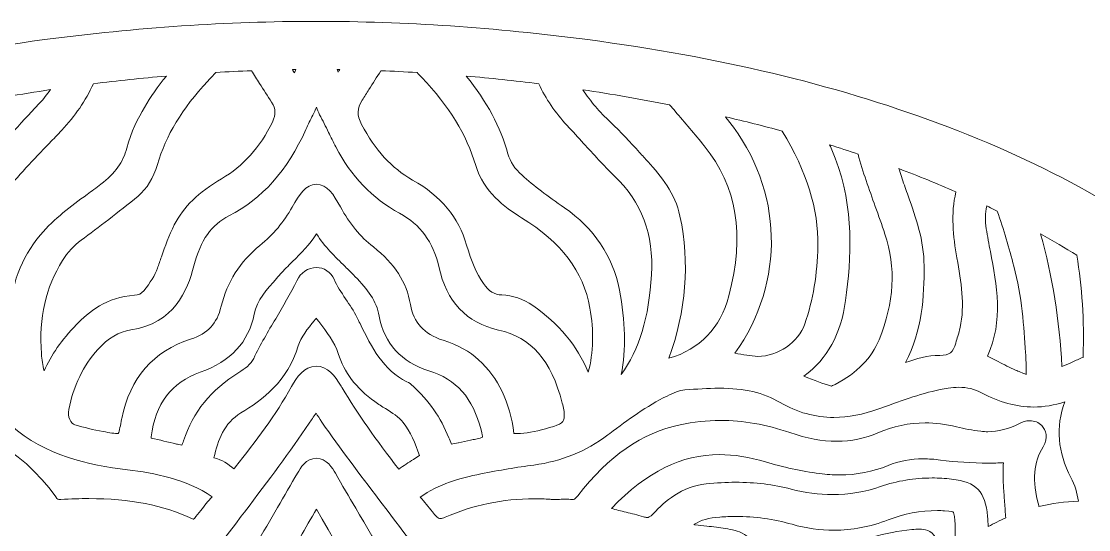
# Model space of a CAD drawing. Extents: x 180 to 9920, y -1894 to -106.
# Drawn here: x 2857 to 3448, y -399 to -118 of the extents above; entities that cross this region are included whole.
import ezdxf

# ---------------------------------------------------------------- set-up
doc = ezdxf.new("R2010")
doc.units = 0
doc.header["$MEASUREMENT"] = 0
doc.layers.add('Layer 1', color=7, linetype='Continuous')

# ---------------------------------------------------------------- blocks, each defined once
blk = doc.blocks.new('block 3')
at = {"layer": 'Layer 1', "lineweight": 0}
for points, knots in [([(3844.43, -1126.2), (3842.55, -1122.54), (3838.67, -1122.26), (3835.55, -1122.02), (3773.73, -1117.42), (3725.46, -1088.6), (3688.01, -1033.9), (3671.26, -1009.45), (3658.55, -983.28), (3644.62, -951.5), (3643.61, -949.18), (3642.59, -946.86), (3641.56, -944.5), (3659.78, -952.68), (3678.02, -956.81), (3695.93, -956.81), (3707.1, -956.81), (3718.4, -955.21), (3729.52, -952.05), (3742.31, -948.41), (3753.71, -941.16), (3763.42, -930.49), (3764.76, -929.02), (3767.55, -925.95), (3766.43, -921.84), (3765.3, -917.69), (3761.08, -916.38), (3759.5, -915.89), (3739.65, -909.73), (3723.33, -901.51), (3709.6, -890.76), (3690.14, -875.52), (3676.55, -854.77), (3668.07, -827.35), (3660.36, -802.4), (3657.41, -777.09), (3655.55, -755.62), (3653.27, -729.31), (3651.96, -702.45), (3650.7, -676.47), (3649.83, -658.64), (3648.93, -640.21), (3647.72, -622.06), (3642.76, -547.46), (3634.13, -485.77), (3620.56, -427.93), (3605.12, -362.16), (3569.66, -305.37), (3515.17, -259.14), (3474.34, -224.5), (3424.94, -196.71), (3364.14, -174.19), (3306.08, -152.68), (3242.71, -137.6), (3170.4, -128.06), (3119.45, -121.35), (3068.89, -117.94), (3020.13, -117.94), (3020.13, -117.94), (3019.89, -117.94), (3019.85, -117.94), (2971.09, -117.94), (2920.54, -121.35), (2869.6, -128.06), (2797.29, -137.6), (2733.92, -152.68), (2675.86, -174.19), (2615.06, -196.71), (2565.66, -224.5), (2524.83, -259.14), (2470.34, -305.37), (2434.88, -362.16), (2419.44, -427.93), (2405.87, -485.77), (2397.24, -547.46), (2392.28, -622.06), (2391.07, -640.21), (2390.17, -658.64), (2389.3, -676.47), (2388.04, -702.45), (2386.73, -729.31), (2384.45, -755.62), (2382.59, -777.09), (2379.64, -802.4), (2371.93, -827.35), (2363.45, -854.77), (2349.86, -875.52), (2330.4, -890.76), (2316.67, -901.51), (2300.35, -909.73), (2280.5, -915.89), (2278.92, -916.38), (2274.7, -917.69), (2273.57, -921.84), (2272.45, -925.95), (2275.24, -929.02), (2276.58, -930.49), (2286.29, -941.16), (2297.69, -948.41), (2310.48, -952.05), (2321.6, -955.21), (2332.9, -956.81), (2344.07, -956.81), (2361.98, -956.81), (2380.22, -952.68), (2398.44, -944.5), (2397.41, -946.86), (2396.39, -949.18), (2395.38, -951.5), (2381.45, -983.28), (2368.74, -1009.45), (2351.99, -1033.9), (2314.54, -1088.6), (2266.27, -1117.42), (2204.45, -1122.02), (2201.33, -1122.26), (2197.45, -1122.54), (2195.57, -1126.2), (2193.69, -1129.87), (2195.65, -1133.09), (2197.38, -1135.92), (2224.74, -1180.73), (2267.11, -1203.45), (2323.33, -1203.45), (2323.33, -1203.45), (2324.09, -1203.45), (2324.09, -1203.45), (2355.24, -1203.34), (2385.09, -1194.72), (2414.85, -1177.18), (2410.31, -1184.73), (2405.63, -1192.52), (2400.9, -1200.06), (2385.81, -1224.13), (2367.08, -1251.97), (2342.51, -1275.97), (2315.67, -1302.19), (2287.19, -1318.74), (2255.45, -1326.57), (2252, -1327.42), (2248.56, -1328.13), (2244.57, -1328.94), (2242.61, -1329.35), (2240.56, -1329.77), (2238.38, -1330.23), (2235.85, -1330.77), (2233.94, -1332.88), (2233.67, -1335.46), (2233.39, -1338.04), (2234.8, -1340.5), (2237.17, -1341.57), (2265.6, -1354.38), (2294.56, -1361.83), (2325.72, -1364.32), (2335.66, -1365.12), (2345.55, -1365.52), (2355.13, -1365.52), (2407.15, -1365.52), (2453.46, -1354.15), (2496.22, -1330.82), (2496.02, -1331.33), (2495.82, -1331.84), (2495.62, -1332.34), (2484.05, -1361.06), (2467.01, -1388.2), (2443.52, -1415.32), (2417.1, -1445.8), (2389, -1467.5), (2357.59, -1481.65), (2348.39, -1485.8), (2338.39, -1489.21), (2326.14, -1492.39), (2323.66, -1493.04), (2321.86, -1495.18), (2321.66, -1497.74), (2321.46, -1500.29), (2322.91, -1502.69), (2325.26, -1503.71), (2351.85, -1515.23), (2379.36, -1521.58), (2409.36, -1523.13), (2415.98, -1523.47), (2422.62, -1523.64), (2429.11, -1523.64), (2478.58, -1523.64), (2524.82, -1513.53), (2566.99, -1493.54), (2556.61, -1508.13), (2549.12, -1523.89), (2541.77, -1540.09), (2529.47, -1567.16), (2512.04, -1585.62), (2488.46, -1596.52), (2476.25, -1602.16), (2463.5, -1606.71), (2449.5, -1610.44), (2447.02, -1611.09), (2444.53, -1611.75), (2441.78, -1612.47), (2441.78, -1612.47), (2437.43, -1613.61), (2437.43, -1613.61), (2435, -1614.25), (2433.23, -1616.34), (2432.99, -1618.84), (2432.75, -1621.34), (2434.09, -1623.72), (2436.35, -1624.82), (2436.97, -1625.11), (2437.45, -1625.35), (2437.85, -1625.55), (2438.64, -1625.95), (2439.27, -1626.26), (2439.99, -1626.54), (2452.84, -1631.65), (2464.6, -1635.65), (2475.94, -1638.76), (2505.57, -1646.88), (2534.71, -1651), (2562.56, -1651), (2600.74, -1651), (2637.94, -1643.26), (2673.12, -1627.99), (2719.52, -1607.84), (2755.03, -1577.5), (2778.81, -1537.72), (2779.7, -1541.44), (2780.16, -1545.55), (2780.22, -1550.19), (2780.43, -1567.17), (2776.42, -1584.44), (2767.58, -1604.55), (2747.46, -1650.35), (2715.19, -1689.92), (2671.67, -1722.15), (2671.52, -1722.26), (2671.36, -1722.36), (2671.2, -1722.47), (2669.95, -1723.28), (2667.64, -1724.8), (2666.15, -1728.08), (2665.3, -1729.93), (2665.46, -1732.1), (2666.57, -1733.81), (2667.68, -1735.52), (2669.58, -1736.55), (2671.61, -1736.55), (2671.62, -1736.55), (2671.62, -1736.55), (2671.63, -1736.55), (2725.69, -1736.4), (2772.8, -1729.14), (2815.65, -1714.37), (2858.31, -1699.66), (2895.62, -1677.95), (2929.26, -1648.2), (2927.39, -1678.5), (2929.64, -1708.78), (2935.97, -1738.41), (2947.17, -1790.79), (2970.58, -1835.25), (3005.54, -1870.57), (3008.08, -1873.13), (3010.68, -1875.52), (3013.43, -1878.05), (3013.93, -1878.5), (3014.43, -1878.96), (3014.93, -1879.42), (3015.55, -1880.33), (3016.43, -1881.06), (3017.48, -1881.53), (3018.06, -1881.78), (3018.67, -1881.94), (3019.28, -1882), (3019.56, -1882.04), (3019.85, -1882.06), (3020.13, -1882.06), (3020.94, -1882.06), (3021.76, -1881.89), (3022.53, -1881.56), (3023.61, -1881.08), (3024.51, -1880.31), (3025.13, -1879.37), (3025.61, -1878.93), (3026.09, -1878.49), (3026.57, -1878.05), (3029.32, -1875.52), (3031.92, -1873.13), (3034.46, -1870.57), (3069.42, -1835.25), (3092.83, -1790.79), (3104.03, -1738.41), (3110.36, -1708.78), (3112.61, -1678.5), (3110.74, -1648.2), (3144.38, -1677.95), (3181.69, -1699.66), (3224.35, -1714.37), (3267.2, -1729.14), (3314.31, -1736.4), (3368.37, -1736.55), (3368.38, -1736.55), (3368.38, -1736.55), (3368.39, -1736.55), (3370.42, -1736.55), (3372.32, -1735.52), (3373.43, -1733.81), (3374.54, -1732.1), (3374.7, -1729.93), (3373.85, -1728.08), (3372.36, -1724.8), (3370.05, -1723.28), (3368.8, -1722.47), (3368.64, -1722.36), (3368.48, -1722.26), (3368.33, -1722.15), (3324.81, -1689.92), (3292.54, -1650.35), (3272.42, -1604.55), (3263.58, -1584.44), (3259.57, -1567.17), (3259.78, -1550.19), (3259.84, -1545.55), (3260.3, -1541.44), (3261.19, -1537.72), (3284.97, -1577.5), (3320.48, -1607.84), (3366.88, -1627.99), (3402.06, -1643.26), (3439.26, -1651), (3477.44, -1651), (3505.29, -1651), (3534.43, -1646.88), (3564.06, -1638.76), (3575.4, -1635.65), (3587.16, -1631.65), (3600.01, -1626.54), (3600.73, -1626.26), (3601.36, -1625.95), (3602.15, -1625.55), (3602.55, -1625.35), (3603.03, -1625.11), (3603.65, -1624.82), (3605.91, -1623.72), (3607.25, -1621.34), (3607.01, -1618.84), (3606.77, -1616.34), (3605, -1614.25), (3602.57, -1613.61), (3602.57, -1613.61), (3598.22, -1612.47), (3598.22, -1612.47), (3595.47, -1611.75), (3592.98, -1611.09), (3590.5, -1610.44), (3576.5, -1606.71), (3563.75, -1602.16), (3551.54, -1596.52), (3527.96, -1585.62), (3510.53, -1567.16), (3498.23, -1540.09), (3490.88, -1523.89), (3483.39, -1508.13), (3473.01, -1493.54), (3515.18, -1513.53), (3561.42, -1523.64), (3610.89, -1523.64), (3617.38, -1523.64), (3624.02, -1523.47), (3630.64, -1523.13), (3660.64, -1521.58), (3688.15, -1515.23), (3714.74, -1503.71), (3717.09, -1502.69), (3718.54, -1500.29), (3718.34, -1497.74), (3718.14, -1495.18), (3716.34, -1493.04), (3713.86, -1492.39), (3701.61, -1489.21), (3691.61, -1485.8), (3682.41, -1481.65), (3651, -1467.5), (3622.9, -1445.8), (3596.48, -1415.32), (3572.99, -1388.2), (3555.95, -1361.06), (3544.38, -1332.34), (3544.18, -1331.84), (3543.98, -1331.33), (3543.78, -1330.82), (3586.54, -1354.15), (3632.85, -1365.52), (3684.87, -1365.52), (3694.45, -1365.52), (3704.34, -1365.12), (3714.28, -1364.32), (3745.44, -1361.83), (3774.4, -1354.38), (3802.83, -1341.57), (3805.2, -1340.5), (3806.61, -1338.04), (3806.33, -1335.46), (3806.06, -1332.88), (3804.15, -1330.77), (3801.62, -1330.23), (3799.44, -1329.77), (3797.39, -1329.35), (3795.43, -1328.94), (3791.44, -1328.13), (3788, -1327.42), (3784.55, -1326.57), (3752.81, -1318.74), (3724.33, -1302.19), (3697.49, -1275.97), (3672.92, -1251.97), (3654.19, -1224.13), (3639.1, -1200.06), (3634.37, -1192.52), (3629.69, -1184.73), (3625.15, -1177.18), (3654.91, -1194.72), (3684.76, -1203.34), (3715.91, -1203.45), (3715.91, -1203.45), (3716.67, -1203.45), (3716.67, -1203.45), (3772.89, -1203.45), (3815.26, -1180.73), (3842.62, -1135.92), (3844.35, -1133.09), (3846.31, -1129.87), (3844.43, -1126.2)], [0, 0, 0, 0, 1, 1, 1, 2, 2, 2, 3, 3, 3, 4, 4, 4, 5, 5, 5, 6, 6, 6, 7, 7, 7, 8, 8, 8, 9, 9, 9, 10, 10, 10, 11, 11, 11, 12, 12, 12, 13, 13, 13, 14, 14, 14, 15, 15, 15, 16, 16, 16, 17, 17, 17, 18, 18, 18, 19, 19, 19, 20, 20, 20, 21, 21, 21, 22, 22, 22, 23, 23, 23, 24, 24, 24, 25, 25, 25, 26, 26, 26, 27, 27, 27, 28, 28, 28, 29, 29, 29, 30, 30, 30, 31, 31, 31, 32, 32, 32, 33, 33, 33, 34, 34, 34, 35, 35, 35, 36, 36, 36, 37, 37, 37, 38, 38, 38, 39, 39, 39, 40, 40, 40, 41, 41, 41, 42, 42, 42, 43, 43, 43, 44, 44, 44, 45, 45, 45, 46, 46, 46, 47, 47, 47, 48, 48, 48, 49, 49, 49, 50, 50, 50, 51, 51, 51, 52, 52, 52, 53, 53, 53, 54, 54, 54, 55, 55, 55, 56, 56, 56, 57, 57, 57, 58, 58, 58, 59, 59, 59, 60, 60, 60, 61, 61, 61, 62, 62, 62, 63, 63, 63, 64, 64, 64, 65, 65, 65, 66, 66, 66, 67, 67, 67, 68, 68, 68, 69, 69, 69, 70, 70, 70, 71, 71, 71, 72, 72, 72, 73, 73, 73, 74, 74, 74, 75, 75, 75, 76, 76, 76, 77, 77, 77, 78, 78, 78, 79, 79, 79, 80, 80, 80, 81, 81, 81, 82, 82, 82, 83, 83, 83, 84, 84, 84, 85, 85, 85, 86, 86, 86, 87, 87, 87, 88, 88, 88, 89, 89, 89, 90, 90, 90, 91, 91, 91, 92, 92, 92, 93, 93, 93, 94, 94, 94, 95, 95, 95, 96, 96, 96, 97, 97, 97, 98, 98, 98, 99, 99, 99, 100, 100, 100, 101, 101, 101, 102, 102, 102, 103, 103, 103, 104, 104, 104, 105, 105, 105, 106, 106, 106, 107, 107, 107, 108, 108, 108, 109, 109, 109, 110, 110, 110, 111, 111, 111, 112, 112, 112, 113, 113, 113, 114, 114, 114, 115, 115, 115, 116, 116, 116, 117, 117, 117, 118, 118, 118, 119, 119, 119, 120, 120, 120, 121, 121, 121, 122, 122, 122, 123, 123, 123, 124, 124, 124, 125, 125, 125, 126, 126, 126, 127, 127, 127, 128, 128, 128, 129, 129, 129, 130, 130, 130, 131, 131, 131, 132, 132, 132, 133, 133, 133, 134, 134, 134, 135, 135, 135, 136, 136, 136, 137, 137, 137, 138, 138, 138, 139, 139, 139, 140, 140, 140, 141, 141, 141, 142, 142, 142, 143, 143, 143, 144, 144, 144, 144]), ([(2960.82, -150.13), (2962.02, -148.85), (2963.25, -147.55), (2964.46, -146.22), (2971.09, -145.83), (2977.73, -145.5), (2984.31, -145.25), (2985.81, -147.58), (2987.29, -149.96), (2988.74, -152.27), (2990.89, -155.71), (2993.11, -159.26), (2995.4, -162.73), (2997.7, -166.21), (2997.82, -169.46), (2995.82, -173.61), (2989.08, -187.55), (2979.62, -198.11), (2967.71, -205), (2954.96, -212.38), (2946.64, -220.5), (2941.5, -230.57), (2938.58, -236.32), (2936.46, -242.37), (2934.41, -248.22), (2933.68, -250.33), (2932.94, -252.44), (2932.16, -254.52), (2930.7, -258.47), (2928.3, -262.41), (2924.6, -266.92), (2923.27, -268.54), (2921.61, -269.37), (2919.52, -269.47), (2904.06, -270.22), (2893.76, -279.07), (2887.35, -285.66), (2879.11, -294.14), (2873.25, -302.52), (2869.46, -311.33), (2868.66, -308.09), (2868.17, -305), (2867.94, -301.92), (2866.49, -281.85), (2870.31, -264.95), (2879.62, -250.27), (2882.52, -245.69), (2885.93, -241.99), (2890.03, -238.94), (2899.48, -231.94), (2910.59, -223.58), (2921.42, -214.59), (2926.37, -210.47), (2929.98, -204.6), (2932.16, -197.14), (2936.81, -181.14), (2945.92, -166.05), (2959.99, -151.02), (2959.99, -151.02), (2960.82, -150.13), (2960.82, -150.13)], [0, 0, 0, 0, 1, 1, 1, 2, 2, 2, 3, 3, 3, 4, 4, 4, 5, 5, 5, 6, 6, 6, 7, 7, 7, 8, 8, 8, 9, 9, 9, 10, 10, 10, 11, 11, 11, 12, 12, 12, 13, 13, 13, 14, 14, 14, 15, 15, 15, 16, 16, 16, 17, 17, 17, 18, 18, 18, 19, 19, 19, 20, 20, 20, 20]), ([(3008.77, -144.58), (3008.55, -145.2), (3008.31, -145.82), (3008.03, -146.46), (3007.99, -146.39), (3007.21, -145.16), (3006.86, -144.61), (3007.5, -144.6), (3008.14, -144.59), (3008.77, -144.58)], [0, 0, 0, 0, 1, 1, 1, 2, 2, 2, 3, 3, 3, 3]), ([(3033.1, -144.6), (3032.81, -145.05), (3032.51, -145.51), (3032.22, -145.97), (3032.02, -145.5), (3031.81, -145.04), (3031.61, -144.58), (3032.11, -144.58), (3032.6, -144.59), (3033.1, -144.6)], [0, 0, 0, 0, 1, 1, 1, 2, 2, 2, 3, 3, 3, 3]), ([(3045.52, -161.57), (3046.78, -159.6), (3048.02, -157.61), (3049.27, -155.62), (3051.41, -152.2), (3053.61, -148.68), (3055.87, -145.25), (3062.53, -145.51), (3069.22, -145.84), (3075.9, -146.24), (3076.74, -147.16), (3077.6, -148.07), (3078.46, -148.97), (3093.74, -164.96), (3103.27, -180.46), (3108.43, -197.73), (3112.75, -212.18), (3124.25, -220.76), (3133.79, -226.62), (3155.92, -240.2), (3167.94, -256.06), (3171.61, -276.52), (3173.89, -289.18), (3173.58, -301.1), (3170.69, -312.07), (3164.61, -297.46), (3154.34, -285.07), (3140.02, -275.11), (3134.82, -271.49), (3128.89, -269.48), (3122.86, -269.28), (3118.62, -269.15), (3115.56, -267.24), (3112.63, -262.9), (3108.84, -257.29), (3105.89, -250.54), (3103.33, -241.67), (3098.92, -226.38), (3089.13, -214.62), (3073.42, -205.72), (3061.84, -199.15), (3052.6, -189.09), (3045.18, -174.95), (3042.56, -169.96), (3042.66, -166.08), (3045.52, -161.57)], [0, 0, 0, 0, 1, 1, 1, 2, 2, 2, 3, 3, 3, 4, 4, 4, 5, 5, 5, 6, 6, 6, 7, 7, 7, 8, 8, 8, 9, 9, 9, 10, 10, 10, 11, 11, 11, 12, 12, 12, 13, 13, 13, 14, 14, 14, 15, 15, 15, 15]), ([(2896.68, -152.45), (2910.03, -150.78), (2923.57, -149.35), (2937.11, -148.19), (2932.36, -153.99), (2928.35, -159.73), (2924.96, -165.53), (2921.6, -171.31), (2917.44, -179.09), (2915.22, -188.03), (2913.32, -195.64), (2908.76, -201.99), (2900.87, -208.02), (2898.36, -209.94), (2895.73, -211.86), (2893.19, -213.72), (2884.3, -220.22), (2875.11, -226.95), (2867.49, -235.96), (2856.44, -249.04), (2850.92, -264.01), (2850.62, -281.71), (2850.62, -281.71), (2850.6, -283.42), (2850.6, -283.42), (2850.43, -293.12), (2850.26, -303.02), (2851.69, -312.91), (2836.22, -291.21), (2831.35, -264.78), (2836.8, -232.54), (2838.04, -225.21), (2842.46, -218.91), (2847.06, -213.19), (2854.86, -203.48), (2863.74, -194.27), (2872.32, -185.36), (2874.63, -182.96), (2876.94, -180.56), (2879.23, -178.15), (2886.57, -170.44), (2892.43, -161.81), (2896.68, -152.45)], [0, 0, 0, 0, 1, 1, 1, 2, 2, 2, 3, 3, 3, 4, 4, 4, 5, 5, 5, 6, 6, 6, 7, 7, 7, 8, 8, 8, 9, 9, 9, 10, 10, 10, 11, 11, 11, 12, 12, 12, 13, 13, 13, 14, 14, 14, 14]), ([(3143.3, -152.46), (3147.11, -160.83), (3152.39, -168.6), (3159.02, -175.59), (3162.08, -178.82), (3165.14, -182.2), (3168.11, -185.46), (3173.53, -191.42), (3179.13, -197.58), (3185.09, -203.32), (3200.29, -217.95), (3207.03, -235.87), (3205.7, -258.11), (3204.28, -281.81), (3198.99, -299.47), (3188.91, -313.32), (3191.64, -299.31), (3191.3, -283.88), (3187.93, -266.55), (3184.31, -247.95), (3173.78, -232.21), (3157.47, -221.04), (3148.09, -214.61), (3140.64, -208.89), (3134.02, -203.04), (3129.97, -199.46), (3127.42, -195.61), (3126.22, -191.29), (3122.06, -176.29), (3114.61, -162.35), (3103.11, -148.21), (3116.51, -149.36), (3129.96, -150.79), (3143.3, -152.46)], [0, 0, 0, 0, 1, 1, 1, 2, 2, 2, 3, 3, 3, 4, 4, 4, 5, 5, 5, 6, 6, 6, 7, 7, 7, 8, 8, 8, 9, 9, 9, 10, 10, 10, 11, 11, 11, 11]), ([(2823.99, -164.19), (2840.16, -161), (2856.57, -158.16), (2872.97, -155.72), (2871.11, -158.36), (2869.06, -160.89), (2866.83, -163.28), (2866.83, -163.28), (2864.32, -165.98), (2864.32, -165.98), (2854.27, -176.78), (2843.89, -187.94), (2833.77, -199.02), (2822.23, -211.66), (2816.39, -226.94), (2815.92, -245.72), (2815.37, -267.78), (2818.45, -286.9), (2825.34, -304.16), (2825.39, -304.29), (2825.44, -304.42), (2825.5, -304.54), (2800.51, -294.8), (2788.79, -277.02), (2787.74, -247.78), (2787.69, -246.23), (2787.7, -244.65), (2787.72, -242.98), (2787.73, -242.17), (2787.74, -241.37), (2787.74, -240.56), (2787.74, -240.42), (2787.73, -240.29), (2787.72, -240.15), (2786.23, -218.36), (2794.19, -198.64), (2813.53, -176.2), (2817.05, -172.12), (2820.61, -168.04), (2823.99, -164.19)], [0, 0, 0, 0, 1, 1, 1, 2, 2, 2, 3, 3, 3, 4, 4, 4, 5, 5, 5, 6, 6, 6, 7, 7, 7, 8, 8, 8, 9, 9, 9, 10, 10, 10, 11, 11, 11, 12, 12, 12, 13, 13, 13, 13]), ([(3215.74, -164.13), (3216.75, -165.31), (3217.77, -166.49), (3218.78, -167.66), (3224.15, -173.9), (3229.71, -180.35), (3234.93, -186.84), (3253.13, -209.49), (3257.43, -235.86), (3248.47, -269.82), (3243.75, -287.71), (3232.59, -299.31), (3215.28, -304.32), (3224.87, -278.08), (3226.95, -251.63), (3221.46, -225.66), (3218.82, -213.18), (3211.03, -203.46), (3203.76, -195.6), (3202.18, -193.9), (3200.61, -192.18), (3199.04, -190.46), (3193.94, -184.86), (3188.66, -179.08), (3182.98, -173.73), (3176.91, -168.01), (3171.83, -162.08), (3167.65, -155.8), (3183.68, -158.2), (3199.79, -160.99), (3215.74, -164.13)], [0, 0, 0, 0, 1, 1, 1, 2, 2, 2, 3, 3, 3, 4, 4, 4, 5, 5, 5, 6, 6, 6, 7, 7, 7, 8, 8, 8, 9, 9, 9, 10, 10, 10, 10]), ([(3018.2, -169.83), (3018.95, -168.43), (3019.57, -166.9), (3020.15, -165.41), (3020.69, -166.81), (3021.27, -168.25), (3021.97, -169.58), (3023.67, -172.77), (3025.31, -176.12), (3026.9, -179.35), (3028.19, -181.99), (3029.54, -184.73), (3030.92, -187.41), (3039.26, -203.57), (3051.14, -215.9), (3066.23, -224.06), (3077.64, -230.24), (3084.95, -240.16), (3087.94, -253.55), (3092.31, -273.12), (3103.12, -284.61), (3120.98, -288.67), (3139.2, -292.82), (3150.09, -305.27), (3156.28, -329.06), (3156.98, -331.74), (3157.5, -333.97), (3157.4, -336.25), (3157.24, -339.81), (3156.03, -340.77), (3149.27, -342.63), (3148.5, -342.85), (3147.74, -343.06), (3147.01, -343.28), (3141, -345.08), (3136.04, -345.92), (3131.39, -345.92), (3130.86, -345.92), (3130.33, -345.91), (3129.8, -345.89), (3129.71, -345.88), (3129.5, -345.88), (3129.48, -345.88), (3127.35, -328.5), (3120.96, -315.15), (3109.95, -305.09), (3104.91, -300.49), (3098.86, -297.17), (3090.34, -294.35), (3079.65, -290.81), (3073.9, -284.51), (3072.23, -274.54), (3070.17, -262.26), (3063.46, -251.84), (3051.71, -242.7), (3044.37, -236.99), (3038.57, -229.95), (3033.45, -220.55), (3029.73, -213.73), (3026.17, -208.08), (3020.19, -208.08), (3014.24, -208.08), (3010.6, -213.77), (3006.78, -220.65), (3002.23, -228.85), (2996.36, -235.82), (2988.81, -241.96), (2977.89, -250.87), (2970.71, -262.16), (2967.46, -275.53), (2965.09, -285.27), (2960.03, -290.71), (2950.54, -293.71), (2930.05, -300.18), (2916.87, -315.39), (2912.43, -337.68), (2912.43, -337.68), (2912.35, -338.06), (2912.35, -338.06), (2911.72, -341.27), (2911.06, -344.56), (2910.51, -346), (2910.49, -346), (2910.47, -346), (2910.45, -346), (2908.73, -346), (2905.64, -345.46), (2902.06, -344.84), (2896.78, -343.92), (2891.46, -342.53), (2886.5, -341.17), (2884.23, -340.54), (2882.23, -336.71), (2883.05, -332.69), (2885.75, -319.52), (2891.17, -308.33), (2899.17, -299.45), (2904.78, -293.23), (2910.93, -289.58), (2917.44, -288.62), (2941.39, -285.08), (2948.83, -266.73), (2952.35, -253.23), (2956.08, -238.93), (2962.06, -230.37), (2971.76, -225.47), (2990.11, -216.19), (3004.06, -200.57), (3014.4, -177.71), (3015.64, -174.99), (3016.85, -172.33), (3018.2, -169.83)], [0, 0, 0, 0, 1, 1, 1, 2, 2, 2, 3, 3, 3, 4, 4, 4, 5, 5, 5, 6, 6, 6, 7, 7, 7, 8, 8, 8, 9, 9, 9, 10, 10, 10, 11, 11, 11, 12, 12, 12, 13, 13, 13, 14, 14, 14, 15, 15, 15, 16, 16, 16, 17, 17, 17, 18, 18, 18, 19, 19, 19, 20, 20, 20, 21, 21, 21, 22, 22, 22, 23, 23, 23, 24, 24, 24, 25, 25, 25, 26, 26, 26, 27, 27, 27, 28, 28, 28, 29, 29, 29, 30, 30, 30, 31, 31, 31, 32, 32, 32, 33, 33, 33, 34, 34, 34, 35, 35, 35, 36, 36, 36, 37, 37, 37, 37]), ([(3278.1, -178.65), (3291.83, -201.34), (3298.1, -221.61), (3297.8, -242.25), (3297.57, -257.63), (3295.14, -272.12), (3290.57, -285.32), (3287.03, -295.54), (3275.82, -303.24), (3264.49, -303.25), (3260.57, -302.94), (3256.31, -302.36), (3251.92, -301.54), (3279.94, -262.18), (3278.72, -211.11), (3248.32, -172.88), (3247.75, -172.16), (3247.18, -171.45), (3246.61, -170.74), (3257.34, -173.22), (3267.87, -175.87), (3278.1, -178.65)], [0, 0, 0, 0, 1, 1, 1, 2, 2, 2, 3, 3, 3, 4, 4, 4, 5, 5, 5, 6, 6, 6, 7, 7, 7, 7]), ([(3320.04, -191.35), (3322.7, -201.24), (3326.2, -210.94), (3329.59, -220.32), (3331.39, -225.32), (3333.26, -230.49), (3334.95, -235.57), (3341.16, -254.19), (3340.09, -273.31), (3331.69, -294.03), (3327.56, -304.2), (3319.63, -312.29), (3307.44, -318.77), (3306.89, -319.06), (3306.25, -319.35), (3305.38, -319.68), (3300.8, -318.37), (3295.9, -316.61), (3290.12, -314.17), (3303.11, -304.61), (3310.65, -290.88), (3313.14, -272.33), (3316.29, -248.91), (3318.07, -221.25), (3307.45, -193.7), (3306.5, -191.24), (3305.44, -188.77), (3304.27, -186.25), (3309.6, -187.91), (3314.87, -189.61), (3320.04, -191.35)], [0, 0, 0, 0, 1, 1, 1, 2, 2, 2, 3, 3, 3, 4, 4, 4, 5, 5, 5, 6, 6, 6, 7, 7, 7, 8, 8, 8, 9, 9, 9, 10, 10, 10, 10]), ([(3374.25, -212.28), (3371.29, -224.37), (3372.7, -236.9), (3374.78, -248.77), (3377.1, -262.1), (3379.3, -274.7), (3376.56, -287.34), (3376.23, -288.87), (3375.75, -290.45), (3375.24, -292.12), (3374.87, -293.33), (3374.49, -294.58), (3374.15, -295.88), (3372.77, -301.1), (3370.69, -302.69), (3365.24, -302.69), (3358.5, -302.7), (3352.33, -304.56), (3346.39, -306.63), (3355.49, -289.01), (3356.75, -269.97), (3356.62, -253.15), (3356.51, -239.15), (3352.05, -226.6), (3347.75, -214.46), (3346.65, -211.36), (3345.51, -208.16), (3344.49, -205.02), (3343.97, -203.44), (3343.44, -201.86), (3342.92, -200.28), (3342.82, -199.99), (3342.73, -199.69), (3342.63, -199.4), (3353.39, -203.45), (3363.98, -207.76), (3374.25, -212.28)], [0, 0, 0, 0, 1, 1, 1, 2, 2, 2, 3, 3, 3, 4, 4, 4, 5, 5, 5, 6, 6, 6, 7, 7, 7, 8, 8, 8, 9, 9, 9, 10, 10, 10, 11, 11, 11, 12, 12, 12, 12]), ([(3391.29, -220.06), (3392.72, -220.74), (3394.13, -221.43), (3395.54, -222.11), (3396.06, -222.37), (3396.58, -222.63), (3397.1, -222.89), (3400.73, -232.98), (3403.67, -243.47), (3406.31, -253.35), (3410.77, -270.07), (3411.89, -287.26), (3412.8, -301.07), (3412.8, -301.07), (3412.9, -302.66), (3412.9, -302.66), (3413.04, -305.94), (3413.21, -310.4), (3413.08, -313.22), (3411.23, -312.55), (3408.81, -311.51), (3407.26, -310.84), (3404.04, -309.46), (3400.92, -307.85), (3397.62, -306.15), (3395.71, -305.17), (3393.74, -304.16), (3391.75, -303.19), (3400.62, -283.24), (3396.9, -263.93), (3393.29, -245.26), (3392.49, -241.11), (3391.66, -236.82), (3391.01, -232.65), (3390.33, -228.29), (3390.42, -224.13), (3391.29, -220.06)], [0, 0, 0, 0, 1, 1, 1, 2, 2, 2, 3, 3, 3, 4, 4, 4, 5, 5, 5, 6, 6, 6, 7, 7, 7, 8, 8, 8, 9, 9, 9, 10, 10, 10, 11, 11, 11, 12, 12, 12, 12]), ([(2946.65, -349.97), (2946.25, -351.17), (2945.96, -351.89), (2945.75, -352.31), (2944.72, -352.22), (2943.24, -351.87), (2942.7, -351.74), (2938.04, -350.65), (2933.38, -349.54), (2928.73, -348.42), (2928.74, -348.18), (2928.75, -347.96), (2928.75, -347.77), (2930.88, -329.63), (2940, -317.59), (2955.86, -311.99), (2972.8, -306), (2982.57, -295.5), (2985.75, -279.87), (2987.32, -272.15), (2992.62, -266.23), (2998.24, -259.97), (2998.87, -259.27), (2999.5, -258.57), (3000.12, -257.86), (3002.24, -255.47), (3004.54, -253.21), (3006.96, -250.82), (3011.67, -246.18), (3016.51, -241.42), (3020.25, -235.45), (3024.67, -242.47), (3030.43, -248.08), (3036.04, -253.55), (3037.87, -255.33), (3039.76, -257.17), (3041.53, -259), (3048.69, -266.4), (3053.43, -272.65), (3054.95, -280.96), (3057.71, -296.12), (3067.22, -306.58), (3082.46, -311.22), (3097.65, -315.84), (3106.83, -326.25), (3111.37, -343.98), (3111.96, -346.29), (3112.08, -347.46), (3112.08, -348), (3111.62, -348.22), (3110.61, -348.59), (3108.52, -349.02), (3107.53, -349.22), (3106.54, -349.42), (3105.55, -349.62), (3103.37, -350.06), (3101.13, -350.52), (3098.9, -351.01), (3098.9, -351.01), (3098.71, -351.06), (3098.71, -351.06), (3097.31, -351.37), (3095.97, -351.67), (3095.01, -351.83), (3094.52, -350.8), (3093.89, -349.24), (3093.5, -348.27), (3089.04, -337.19), (3082.3, -327.54), (3073.48, -319.6), (3073.48, -319.6), (3073.25, -319.38), (3073.25, -319.38), (3072.6, -318.79), (3071.64, -317.9), (3070.28, -317.25), (3057.1, -310.86), (3050.89, -298.36), (3044.32, -285.13), (3043.78, -284.04), (3043.24, -282.95), (3042.7, -281.87), (3040.81, -278.11), (3038.54, -274.72), (3036.35, -271.44), (3033.91, -267.79), (3031.6, -264.34), (3029.94, -260.61), (3028.16, -256.6), (3024.44, -254.1), (3020.23, -254.1), (3015.7, -254.1), (3011.4, -256.98), (3009.28, -261.43), (3005.88, -268.59), (3001.69, -275.62), (2997.64, -282.42), (2993.45, -289.46), (2989.12, -296.73), (2985.48, -304.39), (2983.9, -307.71), (2980.41, -310.19), (2977.21, -312.17), (2961.83, -321.71), (2951.84, -334.07), (2946.65, -349.97)], [0, 0, 0, 0, 1, 1, 1, 2, 2, 2, 3, 3, 3, 4, 4, 4, 5, 5, 5, 6, 6, 6, 7, 7, 7, 8, 8, 8, 9, 9, 9, 10, 10, 10, 11, 11, 11, 12, 12, 12, 13, 13, 13, 14, 14, 14, 15, 15, 15, 16, 16, 16, 17, 17, 17, 18, 18, 18, 19, 19, 19, 20, 20, 20, 21, 21, 21, 22, 22, 22, 23, 23, 23, 24, 24, 24, 25, 25, 25, 26, 26, 26, 27, 27, 27, 28, 28, 28, 29, 29, 29, 30, 30, 30, 31, 31, 31, 32, 32, 32, 33, 33, 33, 34, 34, 34, 35, 35, 35, 35]), ([(3441.13, -247.25), (3444.16, -264.76), (3445.3, -283.16), (3444.61, -303.39), (3444.61, -303.55), (3444.6, -303.68), (3444.59, -303.79), (3442.5, -304.63), (3440.49, -305.55), (3438.55, -306.45), (3436.6, -307.34), (3434.76, -308.19), (3432.9, -308.93), (3431.61, -283.4), (3427.65, -258.75), (3421.09, -235.45), (3428.02, -239.3), (3434.72, -243.25), (3441.13, -247.25)], [0, 0, 0, 0, 1, 1, 1, 2, 2, 2, 3, 3, 3, 4, 4, 4, 5, 5, 5, 6, 6, 6, 6]), ([(2978.31, -334.56), (2990.06, -327.52), (3004.29, -316.94), (3010.14, -297.45), (3011.62, -292.52), (3015.24, -288.1), (3019.07, -283.41), (3019.4, -283.01), (3019.73, -282.6), (3020.07, -282.18), (3020.55, -282.81), (3021.03, -283.43), (3021.51, -284.05), (3026.01, -289.87), (3030.26, -295.38), (3032.24, -301.74), (3035.5, -312.16), (3041.95, -320.6), (3052.54, -328.31), (3054.5, -329.74), (3056.5, -330.98), (3058.44, -332.18), (3062.18, -334.49), (3065.71, -336.68), (3068.18, -339.78), (3072.38, -345.08), (3074.85, -351.26), (3077.2, -358.16), (3076.11, -358.87), (3075.01, -359.57), (3073.92, -360.27), (3071.23, -361.99), (3068.48, -363.76), (3065.76, -365.61), (3053.26, -349.55), (3042.98, -334.85), (3034.38, -320.7), (3034.38, -320.7), (3034.28, -320.51), (3034.28, -320.51), (3034.13, -320.23), (3033.98, -319.96), (3033.82, -319.69), (3030.34, -313.97), (3026.27, -308.69), (3020.08, -308.69), (3013.38, -308.69), (3009.09, -315.08), (3006.45, -319.89), (2997.79, -335.64), (2986.4, -350.29), (2975.38, -364.45), (2975.38, -364.45), (2974.57, -365.49), (2974.55, -365.51), (2971.46, -362.93), (2967.97, -360.45), (2963.44, -359.31), (2965.67, -349.66), (2969.1, -340.08), (2978.31, -334.56)], [0, 0, 0, 0, 1, 1, 1, 2, 2, 2, 3, 3, 3, 4, 4, 4, 5, 5, 5, 6, 6, 6, 7, 7, 7, 8, 8, 8, 9, 9, 9, 10, 10, 10, 11, 11, 11, 12, 12, 12, 13, 13, 13, 14, 14, 14, 15, 15, 15, 16, 16, 16, 17, 17, 17, 18, 18, 18, 19, 19, 19, 20, 20, 20, 20]), ([(2643.5, -326.8), (2650.77, -322.8), (2658.16, -320.85), (2666.09, -320.85), (2672.78, -320.85), (2679.85, -322.23), (2687.7, -325.08), (2694.98, -327.71), (2702.44, -330.01), (2709.65, -332.24), (2712.4, -333.09), (2715.15, -333.94), (2717.89, -334.81), (2723.21, -336.49), (2728.56, -337.35), (2733.8, -337.35), (2741.02, -337.35), (2748.19, -335.74), (2755.12, -332.57), (2755.52, -332.39), (2755.93, -332.23), (2756.35, -332.08), (2757.39, -331.68), (2758.69, -331.18), (2759.98, -330.38), (2770.61, -323.8), (2782.78, -320.87), (2799.44, -320.87), (2803.13, -320.87), (2807.08, -321), (2811.85, -321.29), (2817.21, -321.61), (2821.73, -322.85), (2825.68, -325.08), (2826.7, -325.65), (2827.72, -326.23), (2828.75, -326.8), (2836.8, -331.31), (2844.41, -335.58), (2850.96, -341.34), (2870.39, -358.41), (2893.53, -363.28), (2915.64, -365.99), (2930.61, -367.82), (2947.85, -371.03), (2962.43, -380.87), (2960.17, -383.38), (2958.11, -386), (2956.11, -388.53), (2954.92, -390.05), (2953.79, -391.48), (2952.62, -392.89), (2952.41, -393.15), (2952.26, -393.28), (2952.17, -393.34), (2952.07, -393.32), (2951.89, -393.27), (2951.62, -393.14), (2935.38, -385.49), (2917.12, -381.93), (2894.17, -381.93), (2889.42, -381.93), (2884.35, -382.08), (2878.68, -382.38), (2878.52, -382.38), (2878.36, -382.39), (2878.2, -382.39), (2877.2, -382.39), (2876.89, -382.39), (2875.89, -380.97), (2856.49, -353.73), (2827.39, -338.11), (2796.04, -338.11), (2785.34, -338.11), (2774.77, -339.97), (2764.61, -343.64), (2753.31, -347.71), (2742.96, -349.7), (2732.95, -349.7), (2722.73, -349.7), (2713.05, -347.64), (2703.35, -343.4), (2697.6, -340.89), (2691.49, -339.67), (2684.67, -339.67), (2679.16, -339.67), (2673.14, -340.49), (2666.28, -342.19), (2659.04, -343.98), (2653.57, -344.78), (2648.55, -344.78), (2642.06, -344.78), (2636.36, -343.36), (2631.12, -340.42), (2629.2, -339.34), (2627.28, -338.8), (2625.4, -338.8), (2623.06, -338.8), (2620.86, -339.68), (2619.2, -341.27), (2617.63, -342.77), (2614.39, -346.99), (2618.04, -353.78), (2623.12, -363.21), (2623.81, -373.59), (2620.23, -386.44), (2613.13, -384.68), (2605.85, -383.66), (2598.5, -383.4), (2599.01, -379.15), (2600.24, -375.15), (2602.21, -371.31), (2609.66, -356.78), (2610.83, -342.22), (2605.72, -327.94), (2605.72, -327.94), (2606.82, -328.37), (2606.82, -328.37), (2612.72, -330.62), (2618.57, -331.76), (2624.19, -331.76), (2631.02, -331.76), (2637.51, -330.09), (2643.5, -326.8)], [0, 0, 0, 0, 1, 1, 1, 2, 2, 2, 3, 3, 3, 4, 4, 4, 5, 5, 5, 6, 6, 6, 7, 7, 7, 8, 8, 8, 9, 9, 9, 10, 10, 10, 11, 11, 11, 12, 12, 12, 13, 13, 13, 14, 14, 14, 15, 15, 15, 16, 16, 16, 17, 17, 17, 18, 18, 18, 19, 19, 19, 20, 20, 20, 21, 21, 21, 22, 22, 22, 23, 23, 23, 24, 24, 24, 25, 25, 25, 26, 26, 26, 27, 27, 27, 28, 28, 28, 29, 29, 29, 30, 30, 30, 31, 31, 31, 32, 32, 32, 33, 33, 33, 34, 34, 34, 35, 35, 35, 36, 36, 36, 37, 37, 37, 38, 38, 38, 39, 39, 39, 40, 40, 40, 41, 41, 41, 41]), ([(3417.28, -331.27), (3423, -331.27), (3428.75, -330.31), (3434.44, -328.39), (3429.44, -342.37), (3430.57, -356.41), (3437.81, -370.2), (3440.06, -374.5), (3441.46, -378.85), (3442.03, -383.38), (3434.65, -383.61), (3427.34, -384.6), (3420.19, -386.33), (3420.14, -386.13), (3420.09, -385.92), (3420.04, -385.72), (3416.41, -371.84), (3417.16, -361.83), (3422.46, -353.24), (3425.56, -348.24), (3424.13, -343.93), (3421.77, -341.57), (3419.98, -339.78), (3417.71, -338.84), (3415.2, -338.84), (3412.82, -338.84), (3410.81, -339.7), (3409.51, -340.35), (3403.3, -343.43), (3397.54, -344.93), (3391.92, -344.93), (3390.62, -344.93), (3389.3, -344.85), (3388.01, -344.68), (3383.25, -344.09), (3378.76, -343.27), (3374.64, -342.26), (3368.69, -340.78), (3362.79, -340.04), (3357.13, -340.04), (3348.24, -340.04), (3339.48, -341.88), (3331.08, -345.5), (3323.8, -348.65), (3316.33, -350.18), (3308.25, -350.18), (3300.12, -350.18), (3291.62, -348.63), (3282.28, -345.43), (3269.21, -340.95), (3256.26, -338.68), (3243.78, -338.68), (3236.34, -338.68), (3228.87, -339.48), (3221.58, -341.07), (3200.22, -345.7), (3182.19, -358.18), (3164.82, -380.34), (3163.19, -382.43), (3162.77, -382.43), (3162.08, -382.43), (3161.95, -382.43), (3161.81, -382.42), (3161.66, -382.41), (3160.54, -382.33), (3159.36, -382.29), (3157.97, -382.29), (3156.93, -382.29), (3155.88, -382.31), (3154.84, -382.34), (3153.89, -382.36), (3152.93, -382.38), (3151.97, -382.38), (3151.97, -382.38), (3151.97, -382.38), (3151.96, -382.38), (3151.05, -382.38), (3150.27, -382.36), (3149.56, -382.31), (3146.65, -382.14), (3143.74, -382.05), (3140.9, -382.05), (3123.2, -382.05), (3106.56, -385.5), (3091.43, -392.29), (3090.41, -392.75), (3089.51, -393), (3088.83, -393), (3088.4, -393), (3087.39, -393), (3085.58, -390.74), (3085.58, -390.74), (3084.38, -389.24), (3084.38, -389.24), (3082.22, -386.55), (3080, -383.79), (3077.65, -381.11), (3087.82, -373.79), (3099.74, -370.62), (3111.17, -368.31), (3121.59, -366.2), (3131.21, -364.58), (3140.59, -363.36), (3155.67, -361.39), (3169.44, -355.8), (3181.52, -346.75), (3181.52, -346.75), (3182.59, -345.95), (3182.59, -345.95), (3192.64, -338.42), (3203.02, -330.64), (3214.34, -325.2), (3218, -323.44), (3221.04, -322.08), (3224.1, -321.84), (3230.57, -321.34), (3236.89, -320.88), (3243.1, -320.88), (3257.2, -320.88), (3267.62, -323.31), (3276.89, -328.75), (3286.25, -334.24), (3296.28, -337.03), (3306.7, -337.03), (3306.7, -337.03), (3306.7, -337.03), (3306.7, -337.03), (3314.65, -337.03), (3322.78, -335.49), (3331.55, -332.32), (3331.55, -332.32), (3335.28, -330.96), (3335.28, -330.96), (3346.99, -326.7), (3358.06, -322.68), (3369.85, -320.85), (3371.9, -320.53), (3373.9, -320.37), (3375.79, -320.37), (3380.49, -320.37), (3384.73, -321.37), (3388.38, -323.35), (3398.07, -328.61), (3407.79, -331.27), (3417.28, -331.27)], [0, 0, 0, 0, 1, 1, 1, 2, 2, 2, 3, 3, 3, 4, 4, 4, 5, 5, 5, 6, 6, 6, 7, 7, 7, 8, 8, 8, 9, 9, 9, 10, 10, 10, 11, 11, 11, 12, 12, 12, 13, 13, 13, 14, 14, 14, 15, 15, 15, 16, 16, 16, 17, 17, 17, 18, 18, 18, 19, 19, 19, 20, 20, 20, 21, 21, 21, 22, 22, 22, 23, 23, 23, 24, 24, 24, 25, 25, 25, 26, 26, 26, 27, 27, 27, 28, 28, 28, 29, 29, 29, 30, 30, 30, 31, 31, 31, 32, 32, 32, 33, 33, 33, 34, 34, 34, 35, 35, 35, 36, 36, 36, 37, 37, 37, 38, 38, 38, 39, 39, 39, 40, 40, 40, 41, 41, 41, 42, 42, 42, 43, 43, 43, 44, 44, 44, 45, 45, 45, 46, 46, 46, 47, 47, 47, 48, 48, 48, 48]), ([(2978.58, -391.73), (2978.58, -391.73), (2980.38, -389.38), (2980.38, -389.38), (2994.04, -371.44), (3005.36, -356.21), (3016.22, -340.13), (3017.15, -338.75), (3018.66, -336.52), (3019.99, -334.69), (3020.85, -336.04), (3021.91, -337.73), (3023.21, -339.6), (3033.33, -354.22), (3044.24, -368.54), (3054.79, -382.4), (3064.8, -395.55), (3075.16, -409.14), (3084.75, -422.88), (3094.24, -436.47), (3102.6, -450.26), (3109.62, -463.91), (3104.88, -465.45), (3100.13, -466.96), (3095.38, -468.48), (3095.38, -468.48), (3089.59, -470.32), (3089.59, -470.32), (3089.53, -470.22), (3087.91, -467.6), (3087.16, -466.41), (3083.69, -460.8), (3080.09, -455), (3077, -449.18), (3065.82, -428.18), (3053.67, -407.36), (3041.92, -387.22), (3038.17, -380.79), (3034.42, -374.37), (3030.69, -367.92), (3029.13, -365.22), (3025.88, -359.6), (3020.15, -359.6), (3014.44, -359.6), (3011.24, -365.14), (3009.7, -367.8), (3006.03, -374.14), (3002.34, -380.47), (2998.66, -386.8), (2982.72, -414.16), (2966.24, -442.44), (2951.73, -471.32), (2944.88, -468.76), (2937.81, -466.13), (2930.64, -463.92), (2943.39, -437.91), (2961.28, -414.44), (2978.58, -391.73)], [0, 0, 0, 0, 1, 1, 1, 2, 2, 2, 3, 3, 3, 4, 4, 4, 5, 5, 5, 6, 6, 6, 7, 7, 7, 8, 8, 8, 9, 9, 9, 10, 10, 10, 11, 11, 11, 12, 12, 12, 13, 13, 13, 14, 14, 14, 15, 15, 15, 16, 16, 16, 17, 17, 17, 18, 18, 18, 19, 19, 19, 19]), ([(3400.45, -371.85), (3400.47, -372.92), (3400.49, -373.87), (3400.49, -374.69), (3400.49, -374.85), (3400.49, -375.01), (3400.51, -375.17), (3400.75, -378.25), (3400.96, -381.12), (3401.16, -383.85), (3401.38, -386.86), (3401.59, -389.77), (3401.83, -392.59), (3398.56, -394.04), (3395.31, -395.66), (3392.09, -397.44), (3392.05, -395.55), (3391.95, -393.67), (3391.79, -391.81), (3390.66, -378.07), (3385.43, -372.66), (3371.82, -371.13), (3368.23, -370.72), (3364.62, -370.52), (3361.1, -370.52), (3351.27, -370.52), (3341.64, -372.11), (3332.49, -375.25), (3323.88, -378.2), (3314.93, -379.69), (3305.91, -379.69), (3298.45, -379.69), (3290.72, -378.67), (3282.93, -376.66), (3273.18, -374.14), (3263.13, -372.92), (3252.18, -372.92), (3246.95, -372.92), (3241.64, -373.2), (3235.95, -373.77), (3222.3, -375.13), (3212.83, -383.74), (3206.89, -390.1), (3204.78, -392.36), (3203.8, -392.36), (3203.27, -392.36), (3202.71, -392.36), (3202, -392.22), (3201.18, -391.96), (3197.96, -390.92), (3194.74, -390.17), (3191.61, -389.44), (3188.79, -388.79), (3186.08, -388.16), (3183.48, -387.35), (3203.65, -366.78), (3222.21, -357.57), (3243.33, -357.57), (3251.31, -357.57), (3259.89, -358.94), (3268.84, -361.65), (3278.53, -364.59), (3288.62, -366.76), (3298.84, -368.11), (3302.53, -368.6), (3306.2, -368.85), (3309.74, -368.85), (3319.16, -368.85), (3328.25, -367.09), (3336.74, -363.61), (3342.79, -361.14), (3349.15, -359.94), (3356.2, -359.94), (3359.23, -359.94), (3362.33, -360.15), (3365.69, -360.6), (3374.1, -361.72), (3383.01, -362.29), (3392.18, -362.29), (3394.91, -362.29), (3397.7, -362.23), (3400.51, -362.14), (3400.36, -365.67), (3400.41, -369.07), (3400.45, -371.85)], [0, 0, 0, 0, 1, 1, 1, 2, 2, 2, 3, 3, 3, 4, 4, 4, 5, 5, 5, 6, 6, 6, 7, 7, 7, 8, 8, 8, 9, 9, 9, 10, 10, 10, 11, 11, 11, 12, 12, 12, 13, 13, 13, 14, 14, 14, 15, 15, 15, 16, 16, 16, 17, 17, 17, 18, 18, 18, 19, 19, 19, 20, 20, 20, 21, 21, 21, 22, 22, 22, 23, 23, 23, 24, 24, 24, 25, 25, 25, 26, 26, 26, 27, 27, 27, 28, 28, 28, 28]), ([(2968.18, -478.09), (2968.65, -477.23), (2969.37, -476.06), (2970.02, -474.99), (2970.99, -473.41), (2972.2, -471.45), (2973.56, -469.05), (2985.97, -447.12), (2998.78, -424.91), (3011.16, -403.44), (3014.18, -398.21), (3017.19, -392.98), (3020.2, -387.75), (3037.35, -417.7), (3054.35, -447.5), (3067.38, -470.35), (3067.99, -471.43), (3068.56, -472.59), (3069.17, -473.82), (3069.84, -475.17), (3070.53, -476.57), (3071.33, -477.98), (3071.42, -478.14), (3071.5, -478.29), (3071.57, -478.42), (3071.53, -478.44), (3071.49, -478.46), (3071.44, -478.48), (3068.26, -479.86), (3065.08, -481.88), (3061.42, -484.85), (3061.29, -484.68), (3061.13, -484.47), (3060.96, -484.23), (3052.29, -471.82), (3044.88, -458.2), (3037.72, -445.02), (3036.7, -443.15), (3035.68, -441.27), (3034.65, -439.4), (3033.12, -436.6), (3031.4, -433.69), (3029.22, -430.22), (3028.41, -428.93), (3025.96, -425.03), (3020.58, -425.03), (3020.23, -425.03), (3019.86, -425.05), (3019.48, -425.09), (3019.35, -425.1), (3019.22, -425.12), (3019.1, -425.14), (3014.92, -425.82), (3012.61, -428.96), (3011.08, -431.04), (3011.08, -431.04), (3010.93, -431.24), (3010.93, -431.24), (3007.07, -436.49), (3004.08, -442.11), (3001.19, -447.56), (3000.37, -449.1), (2999.55, -450.65), (2998.71, -452.19), (2998.71, -452.19), (2997.82, -453.82), (2997.82, -453.82), (2991.77, -464.88), (2986.06, -475.32), (2978.37, -484.64), (2978.24, -484.8), (2978.12, -484.93), (2978.02, -485.04), (2977.96, -485), (2977.89, -484.95), (2977.81, -484.9), (2976.32, -483.85), (2974.97, -482.92), (2973.76, -482.09), (2971.61, -480.61), (2969.4, -479.09), (2968.18, -478.09)], [0, 0, 0, 0, 1, 1, 1, 2, 2, 2, 3, 3, 3, 4, 4, 4, 5, 5, 5, 6, 6, 6, 7, 7, 7, 8, 8, 8, 9, 9, 9, 10, 10, 10, 11, 11, 11, 12, 12, 12, 13, 13, 13, 14, 14, 14, 15, 15, 15, 16, 16, 16, 17, 17, 17, 18, 18, 18, 19, 19, 19, 20, 20, 20, 21, 21, 21, 22, 22, 22, 23, 23, 23, 24, 24, 24, 25, 25, 25, 26, 26, 26, 27, 27, 27, 27]), ([(3367.87, -414.53), (3366.22, -415.97), (3364.55, -417.46), (3362.88, -419.01), (3363.21, -417.23), (3363.52, -415.42), (3363.81, -413.57), (3364.44, -409.51), (3364.83, -405.28), (3362.09, -402.07), (3359.35, -398.86), (3355.23, -398.86), (3353.68, -398.86), (3352.65, -398.86), (3351.45, -398.93), (3349.89, -399.07), (3335.11, -400.4), (3320.66, -404.59), (3305.71, -411.86), (3289.37, -419.82), (3273.4, -423.69), (3256.9, -423.69), (3256.04, -423.69), (3255.17, -423.68), (3254.31, -423.66), (3254.47, -423.46), (3254.63, -423.26), (3254.8, -423.06), (3256.16, -421.43), (3257.56, -419.74), (3258.84, -417.81), (3260.64, -415.08), (3262.84, -410.93), (3261.16, -406.5), (3259.48, -402.07), (3255.1, -400.44), (3251.96, -399.59), (3248.38, -398.62), (3244.78, -398.15), (3241.61, -397.73), (3239.81, -397.5), (3238.04, -397.35), (3236.33, -397.2), (3234.07, -397.01), (3231.94, -396.82), (3229.9, -396.47), (3229.62, -396.42), (3229.34, -396.38), (3229.06, -396.35), (3229.22, -396.25), (3229.37, -396.15), (3229.53, -396.05), (3233.04, -393.8), (3237.38, -392.6), (3243.61, -392.14), (3246.5, -391.92), (3249.42, -391.82), (3252.29, -391.82), (3262.85, -391.82), (3273.35, -393.27), (3283.51, -396.15), (3291.27, -398.35), (3299.06, -399.46), (3306.67, -399.46), (3316.71, -399.46), (3326.81, -397.52), (3336.69, -393.69), (3345.42, -390.3), (3354.6, -388.58), (3363.99, -388.58), (3365.28, -388.58), (3366.6, -388.62), (3367.9, -388.68), (3371.81, -388.88), (3372.66, -389.37), (3372.75, -389.43), (3372.81, -389.5), (3373.34, -390.29), (3373.62, -394.05), (3374.01, -399.48), (3373.86, -404.89), (3373.16, -410.15), (3371.36, -411.58), (3369.59, -413.05), (3367.87, -414.53)], [0, 0, 0, 0, 1, 1, 1, 2, 2, 2, 3, 3, 3, 4, 4, 4, 5, 5, 5, 6, 6, 6, 7, 7, 7, 8, 8, 8, 9, 9, 9, 10, 10, 10, 11, 11, 11, 12, 12, 12, 13, 13, 13, 14, 14, 14, 15, 15, 15, 16, 16, 16, 17, 17, 17, 18, 18, 18, 19, 19, 19, 20, 20, 20, 21, 21, 21, 22, 22, 22, 23, 23, 23, 24, 24, 24, 25, 25, 25, 26, 26, 26, 27, 27, 27, 28, 28, 28, 28])]:
    blk.add_open_spline(points, degree=3, knots=knots, dxfattribs=at)

msp = doc.modelspace()

# ---------------------------------------------------------------- block references
at = {"layer": 'Layer 1'}
msp.add_blockref('block 3', (0, 0), dxfattribs=at)

doc.saveas('drawing.dxf')
